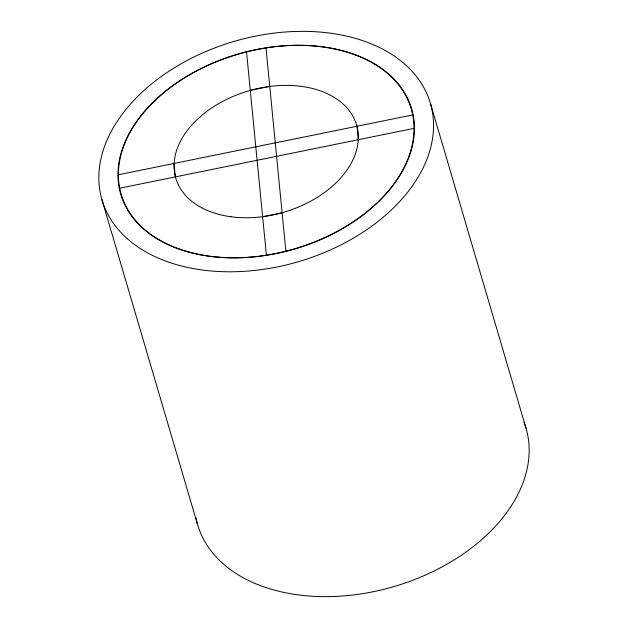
<?xml version="1.0" encoding="UTF-8"?>
<svg xmlns="http://www.w3.org/2000/svg" width="628" height="628" viewBox="0 0 628 628"><rect width="100%" height="100%" fill="white"/><g stroke="black" fill="none" stroke-linecap="round" stroke-linejoin="round"><path stroke-width="0.94" d="M250.274 90.346L269.757 86.381M118.362 174.765L412.706 114.924M119.681 188.212L414.025 128.379M262.63 216.754L282.113 212.798M430.439 103.439A171.154 114.743 -16.4 0 1 211.879 271.037A171.154 114.743 -16.4 0 1 156.262 80.235A171.154 114.743 -16.4 0 1 430.439 103.439L526.052 428.304M101.948 199.696L197.561 524.561M357.049 126.236L358.368 139.691M265.997 47.94L285.866 251.239M246.521 51.904L266.39 255.196M174.027 163.445L175.338 176.9M524.035 422.322A171.154 114.743 -16.4 0 1 393.269 586.78A171.154 114.743 -16.4 0 1 195.873 517.55M414.072 121.51A151.317 101.446 -16.4 0 0 256.232 49.612A151.317 101.446 -16.4 0 0 118.315 181.633A151.317 101.446 -16.4 0 0 276.163 253.524A151.317 101.446 -16.4 0 0 414.072 121.51M218.214 257.095A151.183 101.359 -16.4 0 0 411.277 109.052A151.183 101.359 -16.4 0 0 169.089 88.556A151.183 101.359 -16.4 0 0 218.214 257.095M230.869 216.746A94.224 63.169 -16.4 0 0 357.552 128.936A94.224 63.169 -16.4 0 0 210.16 109.021A94.224 63.169 -16.4 0 0 230.869 216.746"/></g></svg>
